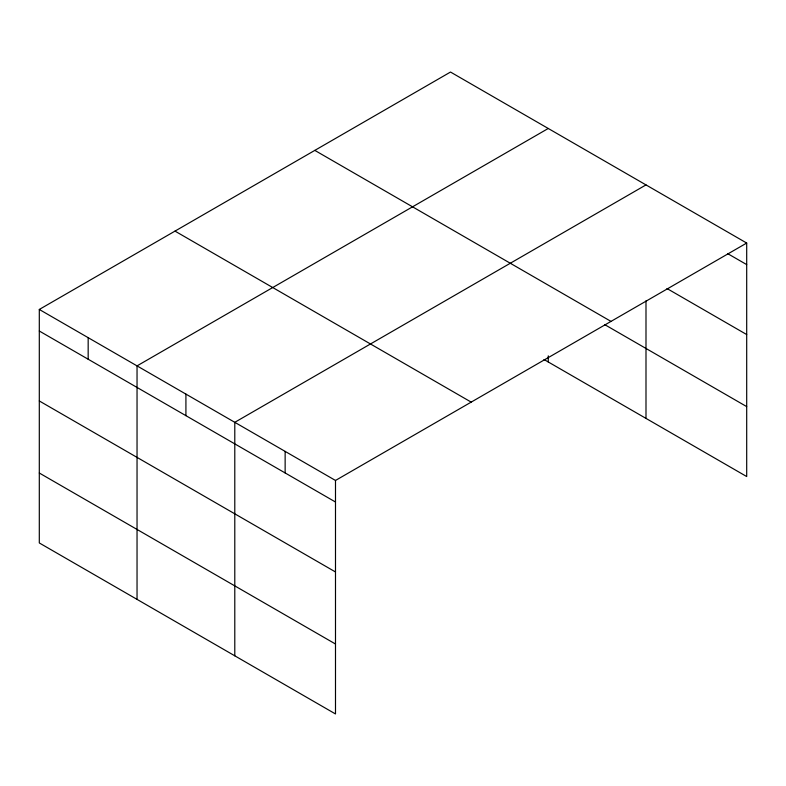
<?xml version="1.0" encoding="UTF-8"?>
<svg xmlns="http://www.w3.org/2000/svg" width="786" height="786" viewBox="0 0 786 786"><rect width="100%" height="100%" fill="white"/><g stroke="black" fill="none" stroke-linecap="round" stroke-linejoin="round"><path stroke-width="1.18" d="M39.3 309.458L335.494 480.462L335.494 713.953L39.3 542.949L39.3 309.458L450.506 72.047L746.7 243.051L746.7 476.542L544 359.516M548.255 128.472L137.039 365.883L137.039 599.384M645.994 184.906L234.788 422.318L234.788 655.819M335.494 480.462L746.7 243.051M727.816 253.711L746.7 264.607M666.98 288.521L746.7 334.551M314.813 150.391L610.997 321.395M604.562 324.539L746.7 406.608M175.003 231.113L471.187 402.118M39.3 331.014L335.494 502.018M39.3 400.958L335.494 571.962M39.3 473.015L335.494 644.019M645.994 300.832L645.994 418.407M548.255 355.842L548.255 361.973M285.141 451.39L285.141 472.946M185.918 394.1L185.918 415.666M88.17 337.666L88.17 359.231"/></g></svg>
